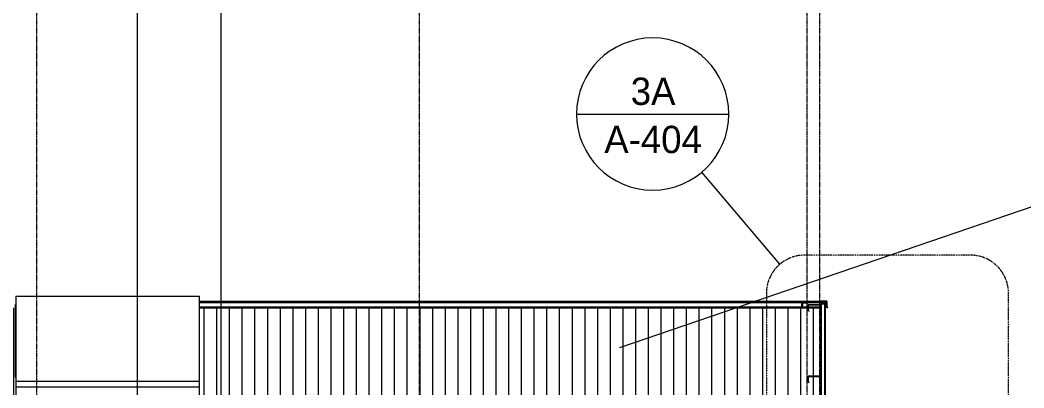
# Model space of a CAD drawing. Header units: inches. Extents: x -23445 to -52, y -314 to 853.
# Drawn here: x -15131 to -14499, y 189 to 421 of the extents above; entities that cross this region are included whole.
import ezdxf

# ---------------------------------------------------------------- set-up
doc = ezdxf.new("R2010")
doc.units = ezdxf.units.IN
doc.header["$MEASUREMENT"] = 0
doc.linetypes.add('Dash Dot 3_16_', pattern=[0.3125, 0.1875, -0.0625, 0, -0.0625])
doc.linetypes.add('Grid Line 1_2_', pattern=[0.875, 0.5, -0.125, 0.125, -0.125])
for name, color, linetype, lineweight in [('A-ANNO-IDEN', 131, 'Continuous', 9), ('A-ANNO-SYMB', 150, 'Continuous', 9), ('A-WALL', 113, 'Continuous', 9), ('A-WALL-PATT', 111, 'Continuous', 25), ('G-ANNO-SYMB', 111, 'Continuous', 9), ('M-EQPM', 50, 'Continuous', 9), ('S-BEAM', 12, 'Continuous', 9), ('S-GRID', 1, 'Continuous', 9)]:
    doc.layers.add(name, color=color, linetype=linetype, lineweight=lineweight)
doc.styles.add('Century Gothic', font='GOTHIC.TTF', dxfattribs={"height": 17.245342})

# ---------------------------------------------------------------- blocks, each defined once
blk = doc.blocks.new('Girt_C - 8_D-1405603-Building Section - East_West looking South _ Fitness Center')
at = {"layer": 'S-BEAM'}
h = blk.add_hatch(dxfattribs=at)
h.set_pattern_fill('FP_11', color=256, style=0, pattern_type=2)
h.set_pattern_definition([(45, (-33524.074, 67.247), (-19.00703, 19.00703), []), (45, (-33524.074, 96.047), (-19.00703, 19.00703), [])])
h.paths.add_polyline_path([(-22061.72, 237.31), (-22061.14, 237.8), (-22061.14, 241.11), (-22061.25, 241.11), (-22061.25, 237.85), (-22061.79, 237.4)], flags=0)
h.paths.add_polyline_path([(-22068.57, 237.31), (-22068.5, 237.4), (-22069.03, 237.85), (-22069.03, 241.11), (-22069.14, 241.11), (-22069.14, 237.8)], flags=0)
h.paths.add_polyline_path([(-22061.33, 241.19), (-22061.33, 241.3), (-22068.95, 241.3), (-22068.95, 241.19)], flags=0)
at = {"layer": 'S-BEAM', "lineweight": 15}
for p, q in [((-22069.14, 241.11), (-22069.14, 237.8)), ((-22069.03, 237.85), (-22069.03, 241.11)), ((-22061.33, 241.3), (-22068.95, 241.3)), ((-22068.95, 241.19), (-22061.33, 241.19)), ((-22061.25, 241.11), (-22061.25, 237.85)), ((-22061.14, 237.8), (-22061.14, 241.11)), ((-22069.14, 237.8), (-22068.57, 237.31)), ((-22068.5, 237.4), (-22069.03, 237.85)), ((-22068.57, 237.31), (-22068.5, 237.4)), ((-22061.25, 237.85), (-22061.79, 237.4)), ((-22061.79, 237.4), (-22061.72, 237.31)), ((-22061.72, 237.31), (-22061.14, 237.8))]:
    blk.add_line(p, q, dxfattribs=at)
for centre, radius, start, end in [((-22068.95, 241.11), 0.188, 90, 180), ((-22068.95, 241.11), 0.0782, 90, 177.87728), ((-22061.33, 241.11), 0.188, 0, 90), ((-22061.33, 241.11), 0.0782, 3.04236, 90)]:
    blk.add_arc(centre, radius, start, end, dxfattribs=at)
blk = doc.blocks.new('Carrier_48TC_Standard_Efficiency_Gas_Heat_Electric_Cooling_Packaged_Rooftop_Unit_3_to_15_nominal_tons - 15 ton 48TC__16-873539-Building Section - East_West looking South _ Fitness Center')
at = {"layer": 'M-EQPM'}
for p, q in [((-22568.52, 195.45), (-22568.52, 241.58)), ((-22568.52, 241.58), (-22568.39, 241.58)), ((-22568.39, 246.7), (-22452.52, 246.7)), ((-22568.39, 246.7), (-22568.39, 189.33)), ((-22452.52, 189.33), (-22452.52, 246.7)), ((-22568.39, 195.45), (-22568.52, 195.45)), ((-22568.39, 193.08), (-22452.52, 193.08)), ((-22568.39, 193.08), (-22568.39, 179.08)), ((-22452.52, 179.08), (-22452.52, 193.08)), ((-22452.52, 189.33), (-22568.39, 189.33)), ((-22452.52, 179.08), (-22568.39, 179.08))]:
    blk.add_line(p, q, dxfattribs=at)
blk = doc.blocks.new('Girt_C - 8_D-V58-Building Section - East_West looking South _ Fitness Center')
at = {"layer": 'S-BEAM', "lineweight": 15}
for p, q in [((-22069.14, 196.11), (-22069.14, 192.8)), ((-22069.03, 192.85), (-22069.03, 196.11)), ((-22061.33, 196.3), (-22068.95, 196.3)), ((-22068.95, 196.19), (-22061.33, 196.19)), ((-22061.25, 196.11), (-22061.25, 192.85)), ((-22061.14, 192.8), (-22061.14, 196.11)), ((-22069.14, 192.8), (-22068.57, 192.31)), ((-22068.5, 192.4), (-22069.03, 192.85)), ((-22068.57, 192.31), (-22068.5, 192.4)), ((-22061.25, 192.85), (-22061.79, 192.4)), ((-22061.79, 192.4), (-22061.72, 192.31)), ((-22061.72, 192.31), (-22061.14, 192.8))]:
    blk.add_line(p, q, dxfattribs=at)
for centre, radius, start, end in [((-22068.95, 196.11), 0.188, 90, 180), ((-22068.95, 196.11), 0.0782, 90, 177.87728), ((-22061.33, 196.11), 0.188, 0, 90), ((-22061.33, 196.11), 0.0782, 3.04236, 90)]:
    blk.add_arc(centre, radius, start, end, dxfattribs=at)
blk = doc.blocks.new('Section - Callout Head-19020-Building Section - East_West looking South _ Fitness Center')
at = {"layer": 'A-ANNO-SYMB'}
blk.add_line((-22215.04, 361.61), (-22119.04, 361.61), dxfattribs=at)
for start, end in [(0, 180), (180, 360)]:
    blk.add_arc((-22167.04, 361.61), 48, start, end, dxfattribs=at)

msp = doc.modelspace()

# ---------------------------------------------------------------- hatches: boundary and pattern name
at = {"layer": 'A-WALL-PATT', "lineweight": 9}
h = msp.add_hatch(dxfattribs=at)
h.set_pattern_fill('FP_35', color=256, style=0, pattern_type=2)
h.set_pattern_definition([(270, (-30135.186, -153.667), (8, 5e-16), [])])
h.paths.add_polyline_path([(-14624.17762, 157.38454), (-14624.17762, 158.5), (-14626.67762, 158.5), (-14626.67762, 163.55469), (-14627.05262, 163.24003), (-14627.05262, 157.50434)], flags=0)
h.paths.add_polyline_path([(-14627.157, 157.50869), (-14627.157, 163.15244), (-14627.25325, 163.07168), (-14627.32355, 163.15547), (-14627.157, 163.29522), (-14627.157, 166.94531), (-14634.49015, 166.94531), (-14634.49015, 167.05469), (-14627.157, 167.05469), (-14627.157, 185.5), (-14627.05262, 185.5), (-14627.05262, 167.05469), (-14626.86512, 167.05469), (-14626.86507, 166.94531), (-14627.05262, 166.94531), (-14627.05262, 163.3828), (-14626.787, 163.60569), (-14626.787, 166.87128), (-14626.67762, 166.94531), (-14626.67762, 192.79688), (-14627.25325, 192.31387), (-14627.32355, 192.39766), (-14626.787, 192.84788), (-14626.787, 196.11347), (-14626.67762, 196.1875), (-14626.67762, 237.79688), (-14627.25325, 237.31387), (-14627.32355, 237.39766), (-14626.787, 237.84788), (-14626.787, 239.45581), (-14634.56825, 239.45581), (-14634.56825, 237.84788), (-14634.03279, 237.39857), (-14634.10309, 237.31478), (-14634.67762, 237.84788), (-14634.67762, 239.45581), (-15018.05262, 239.45581), (-15018.05262, 179.07714), (-15133.92762, 179.07714), (-15133.92762, 195.45214), (-15134.05262, 195.45214), (-15134.05262, 239.45581), (-15362.67762, 239.45581), (-15362.67762, 190), (-15364.17762, 190), (-15364.17762, 188.21788), (-14669.31004, 159.26506)], flags=0)
h.paths.add_polyline_path([(-14634.10309, 163.0726), (-14634.67762, 163.60569), (-14634.67762, 166.86719), (-14634.56825, 166.87006), (-14634.49015, 163.54016), (-14634.03279, 163.15638)], flags=0)
h.paths.add_polyline_path([(-14634.10309, 192.31478), (-14634.67762, 192.84788), (-14634.67762, 196.10938), (-14634.56825, 196.11224), (-14634.49015, 192.78235), (-14634.03279, 192.39857)], flags=0)
h.paths.add_polyline_path([(-14634.10309, 196.1875), (-14634.49015, 196.1875), (-14634.49015, 196.29688), (-14626.86512, 196.29687), (-14626.86507, 196.1875), (-14634.03279, 196.1875)], flags=0)

# ---------------------------------------------------------------- linework, layer by layer
at = {"layer": 'A-ANNO-IDEN', "color": 153}
msp.add_line((-14753.30797, 214.39687), (-14470.81379, 311.04597), dxfattribs=at)
at = {"layer": 'A-ANNO-SYMB'}
msp.add_line((-14652.38657, 266.94174), (-14701.54995, 324.98509), dxfattribs=at)
at = {"layer": 'A-ANNO-SYMB', "linetype": 'Dash Dot 3_16_'}
for p, q in [((-14532.36426, 272.62822), (-14636.8748, 272.62822)), ((-14660.8748, 248.62822), (-14660.8748, -26.79814)), ((-14508.36426, -26.79814), (-14508.36426, 248.62822))]:
    msp.add_line(p, q, dxfattribs=at)
for centre, start, end in [((-14636.8748, 248.62822), 90, 180), ((-14532.36426, 248.62822), 0, 90)]:
    msp.add_arc(centre, 24, start, end, dxfattribs=at)
at = {"layer": 'A-WALL'}
for p, q in [((-15018.05262, 243.5), (-14624.05262, 243.5)), ((-15018.05262, 242.68768), (-14638.36512, 242.68768)), ((-14637.17092, 242.68768), (-14624.05262, 242.68768)), ((-14624.17762, 241.83088), (-14624.17762, 158.5)), ((-14624.05262, 243.37974), (-14624.05262, 241.83088)), ((-15018.05262, 240), (-14638.36512, 240)), ((-15018.05262, 239.5), (-14638.86512, 239.5)), ((-15018.05262, 239.45581), (-14634.67762, 239.45581)), ((-14638.78391, 239.5), (-14634.67762, 239.5)), ((-14638.30262, 240), (-14634.67762, 240)), ((-14634.56825, 240), (-14626.787, 240)), ((-14634.56825, 239.5), (-14626.787, 239.5)), ((-14634.56825, 239.45581), (-14626.787, 239.45581))]:
    msp.add_line(p, q, dxfattribs=at)
at = {"layer": 'A-WALL', "lineweight": 25}
for p, q in [((-14622.86512, 243.5), (-14638.36512, 242.68768)), ((-14638.36512, 242.68768), (-14638.36512, 240)), ((-14638.30262, 242.62837), (-14622.92762, 243.43414)), ((-14638.30262, 239.97411), (-14638.30262, 242.62837)), ((-14623.86512, 241.83088), (-14626.67762, 241.83088)), ((-14626.67762, 241.83088), (-14626.67762, 158.5)), ((-14623.86512, 158.5), (-14623.86512, 241.83088)), ((-14622.92762, 243.43414), (-14622.92762, 239.97411)), ((-14622.86512, 240), (-14622.86512, 243.5)), ((-14638.36512, 240), (-14638.86512, 239.5)), ((-14638.86512, 239.5), (-14638.82093, 239.45581)), ((-14638.82093, 239.45581), (-14638.30262, 239.97411)), ((-14622.92762, 239.97411), (-14622.40932, 239.45581)), ((-14622.36512, 239.5), (-14622.86512, 240)), ((-14622.40932, 239.45581), (-14622.36512, 239.5))]:
    msp.add_line(p, q, dxfattribs=at)
at = {"layer": 'G-ANNO-SYMB'}
for p, q in [((-15057.3914, 737.15708), (-15057.3914, -79.66081)), ((-15004.71102, 545.15708), (-15004.71102, -79.66081))]:
    msp.add_line(p, q, dxfattribs=at)
at = {"layer": 'S-GRID', "linetype": 'Grid Line 1_2_'}
for p, q in [((-15120.67762, -273.16081), (-15120.67762, 671.89181)), ((-14879.42762, -273.16081), (-14879.42762, 671.89181)), ((-14635.17762, -273.16081), (-14635.17762, 671.89181)), ((-14627.17762, -273.16081), (-14627.17762, 671.89181))]:
    msp.add_line(p, q, dxfattribs=at)

# ---------------------------------------------------------------- block references
at = {"layer": 'A-ANNO-SYMB'}
msp.add_blockref('Section - Callout Head-19020-Building Section - East_West looking South _ Fitness Center', (7434.4626, 0), dxfattribs=at)
at = {"layer": 'M-EQPM'}
msp.add_blockref('Carrier_48TC_Standard_Efficiency_Gas_Heat_Electric_Cooling_Packaged_Rooftop_Unit_3_to_15_nominal_tons - 15 ton 48TC__16-873539-Building Section - East_West looking South _ Fitness Center', (7434.4626, 0), dxfattribs=at)
at = {"layer": 'S-BEAM'}
for name in ['Girt_C - 8_D-1405603-Building Section - East_West looking South _ Fitness Center', 'Girt_C - 8_D-V58-Building Section - East_West looking South _ Fitness Center']:
    msp.add_blockref(name, (7434.4626, 0), dxfattribs=at)

# ---------------------------------------------------------------- texts
at = {"layer": 'A-ANNO-SYMB', "char_height": 17.245342, "attachment_point": 2, "line_spacing_factor": 0.984117, "style": 'Century Gothic'}
for s, insert, width in [('3A', (-14732.29663, 384.59347), 36.936), ('A-404', (-14732.29663, 354.20896), 77.76)]:
    msp.add_mtext(s, dxfattribs=dict(at, insert=insert, width=width))

doc.saveas('drawing.dxf')
